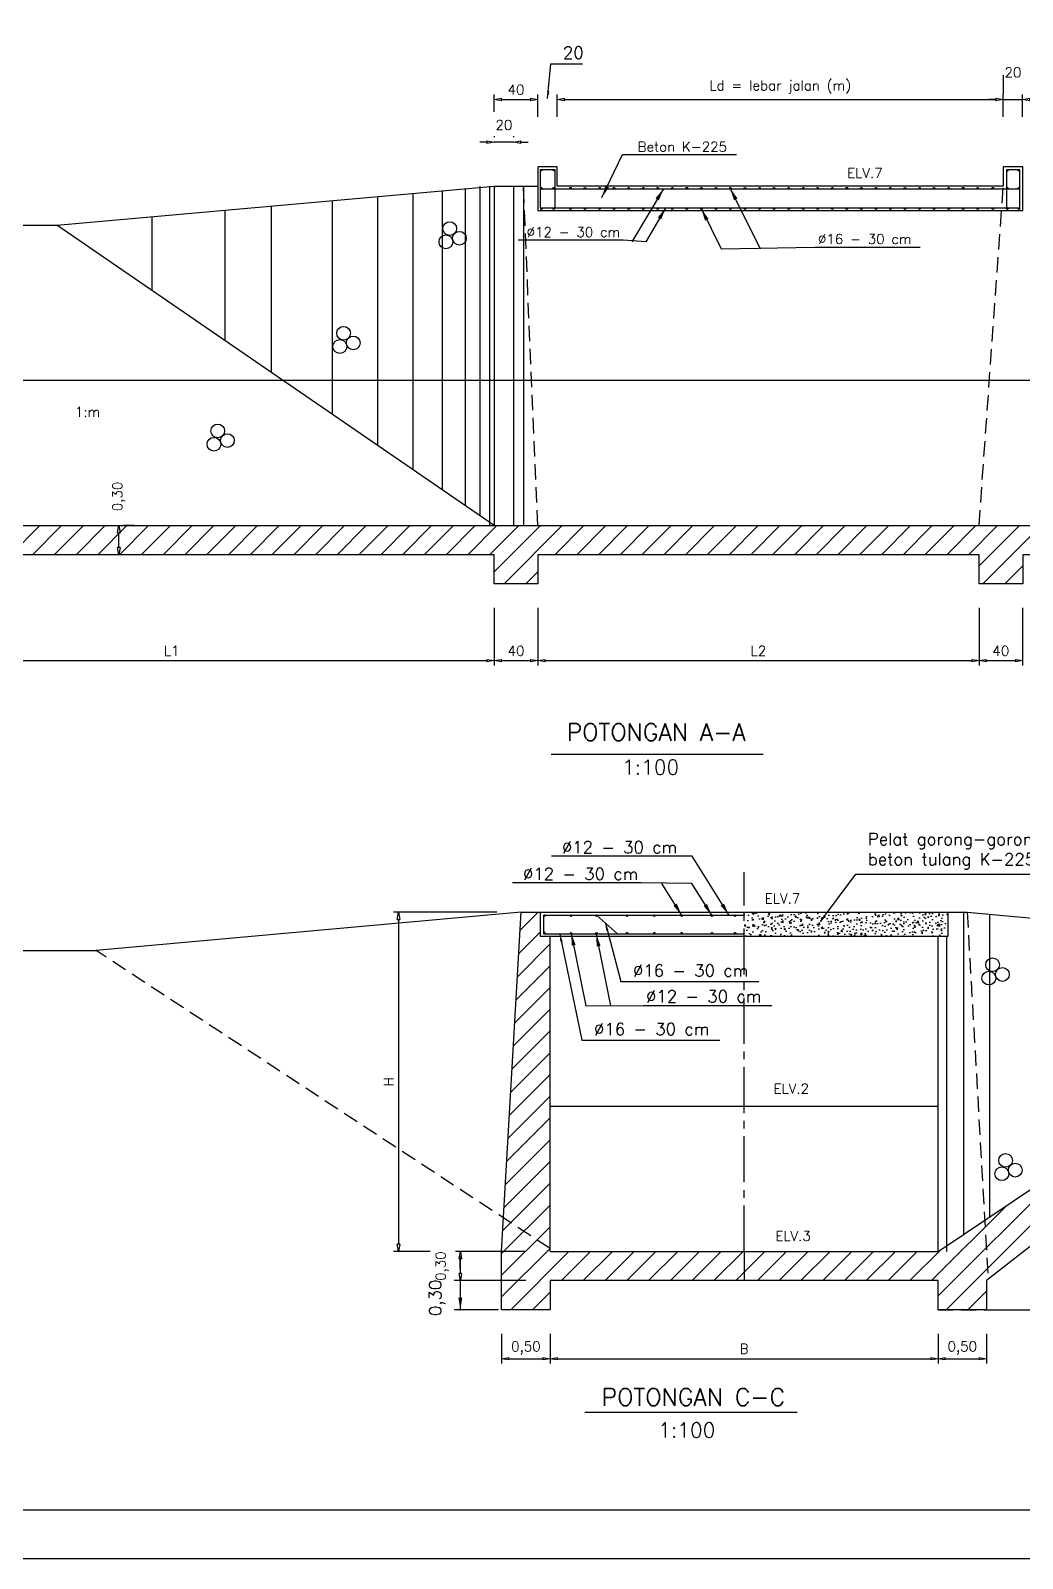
# Model space of a CAD drawing. Header units: metres. Extents: x -50 to 791, y -10 to 584.
# Drawn here: x 144.1 to 348.7, y -10 to 305.3 of the extents above; entities that cross this region are included whole.
import ezdxf
from ezdxf.enums import TextEntityAlignment as Align

# ---------------------------------------------------------------- set-up
doc = ezdxf.new("R2010")
doc.units = ezdxf.units.M
doc.linetypes.add('CENTER2', pattern=[28.575, 19.05, -3.175, 3.175, -3.175])
doc.linetypes.add('DASHED2', pattern=[9.525, 6.35, -3.175])
doc.layers.get('0').update_dxf_attribs({"linetype": 'CONTINUOUS'})
doc.layers.get('DEFPOINTS').update_dxf_attribs({"linetype": 'CONTINUOUS'})
for name, color, linetype in [('ARSIRBATUKALI', 2, 'CONTINUOUS'), ('BATUKALI', 5, 'CONTINUOUS'), ('GRS-POTONG', 5, 'CENTER2'), ('MUKAAIR', 3, 'CONTINUOUS'), ('UKURAN', 3, 'CONTINUOUS')]:
    doc.layers.add(name, color=color, linetype=linetype)
doc.styles.add('L120', font='simplex.shx', dxfattribs={"height": 3.05})
doc.styles.add('L140', font='simplex.shx', dxfattribs={"height": 3.56})
doc.styles.add('L80', font='simplex.shx', dxfattribs={"height": 2.03})
doc.styles.get("Standard").update_dxf_attribs({"font": 'Simplex.shx'})
doc.dimstyles.get("Standard").update_dxf_attribs({"dimtxt": 0.18, "dimasz": 0.18, "dimexe": 0.18, "dimexo": 0.0625, "dimgap": 0.09, "dimtad": 0, "dimtih": 1, "dimtoh": 1, "dimdec": 4, "dimzin": 0, "dimdsep": 46, "dimtxsty": 'Standard', "dimcen": 0.09, "dimadec": 0, "dimazin": 0, "dimtfac": 1, "dimtdec": 4, "dimtofl": 0, "dimtmove": 0, "dimatfit": 3, "dimfxl": 1, "dimtolj": 1, "dimtzin": 0, "dimarcsym": 0})
pattern_1 = [(45, (-45.7124, -5.0618), (-2.245064, 2.245064), [])]

# ---------------------------------------------------------------- blocks, each defined once
blk = doc.blocks.new('ARSIRBATU')
at = {"layer": 'ARSIRBATUKALI'}
for centre in [(-0.78, -1.32), (0, 1.42), (2, -0.58)]:
    blk.add_circle(centre, 1.42, dxfattribs=at)
blk = doc.blocks.new('_ClosedBlank')
at = {"color": 0, "linetype": 'ByBlock', "lineweight": -2}
for p, q in [((-1, 0.17), (0, 0)), ((-1, 0.17), (-1, -0.17)), ((0, 0), (-1, -0.17))]:
    blk.add_line(p, q, dxfattribs=at)
blk = doc.blocks.new('*D3')
at = {"layer": 'DEFPOINTS', "color": 0}
for p in [(239.75, 191.14), (106.7, 180.12), (239.75, 175.27)]:
    blk.add_point(p, dxfattribs=at)
at = {"layer": 'UKURAN', "color": 1, "lineweight": -2}
for p, q in [((239.75, 186.14), (239.75, 174.25)), ((106.7, 175.12), (106.7, 174.25)), ((108.2, 175.27), (238.25, 175.27))]:
    blk.add_line(p, q, dxfattribs=at)
at = {"layer": 'UKURAN', "color": 1, "lineweight": -2, "xscale": 1.5, "yscale": 1.5, "zscale": 1.5, "rotation": 180}
blk.add_blockref('_ClosedBlank', (106.7, 175.27), dxfattribs=at)
at = {"layer": 'UKURAN', "color": 1, "lineweight": -2, "xscale": 1.5, "yscale": 1.5, "zscale": 1.5}
blk.add_blockref('_ClosedBlank', (239.75, 175.27), dxfattribs=at)
at = {"layer": 'UKURAN', "color": 2, "insert": (173.23, 177.3), "char_height": 2.03, "attachment_point": 5}
blk.add_mtext('\\A1;L1', dxfattribs=at)
blk = doc.blocks.new('*D4')
at = {"layer": 'DEFPOINTS', "color": 0}
for p in [(248.75, 191.14), (239.75, 175.27), (248.75, 175.27)]:
    blk.add_point(p, dxfattribs=at)
at = {"layer": 'UKURAN', "color": 1, "lineweight": -2}
for p, q in [((248.75, 186.14), (248.75, 174.25)), ((239.75, 180.27), (239.75, 176.28)), ((241.25, 175.27), (247.25, 175.27))]:
    blk.add_line(p, q, dxfattribs=at)
at = {"layer": 'UKURAN', "color": 1, "lineweight": -2, "xscale": 1.5, "yscale": 1.5, "zscale": 1.5, "rotation": 180}
blk.add_blockref('_ClosedBlank', (239.75, 175.27), dxfattribs=at)
at = {"layer": 'UKURAN', "color": 1, "lineweight": -2, "xscale": 1.5, "yscale": 1.5, "zscale": 1.5}
blk.add_blockref('_ClosedBlank', (248.75, 175.27), dxfattribs=at)
at = {"layer": 'UKURAN', "color": 2, "insert": (244.25, 177.3), "char_height": 2.03, "attachment_point": 5}
blk.add_mtext('\\A1;40', dxfattribs=at)
blk = doc.blocks.new('*D5')
at = {"layer": 'DEFPOINTS', "color": 0}
for p in [(339.75, 191.14), (248.75, 175.27), (339.75, 175.27)]:
    blk.add_point(p, dxfattribs=at)
at = {"layer": 'UKURAN', "color": 1, "lineweight": -2}
for p, q in [((339.75, 186.14), (339.75, 174.25)), ((248.75, 180.27), (248.75, 176.28)), ((250.25, 175.27), (338.25, 175.27))]:
    blk.add_line(p, q, dxfattribs=at)
at = {"layer": 'UKURAN', "color": 1, "lineweight": -2, "xscale": 1.5, "yscale": 1.5, "zscale": 1.5, "rotation": 180}
blk.add_blockref('_ClosedBlank', (248.75, 175.27), dxfattribs=at)
at = {"layer": 'UKURAN', "color": 1, "lineweight": -2, "xscale": 1.5, "yscale": 1.5, "zscale": 1.5}
blk.add_blockref('_ClosedBlank', (339.75, 175.27), dxfattribs=at)
at = {"layer": 'UKURAN', "color": 2, "insert": (294.25, 177.3), "char_height": 2.03, "attachment_point": 5}
blk.add_mtext('\\A1;L2', dxfattribs=at)
blk = doc.blocks.new('*D6')
at = {"layer": 'DEFPOINTS', "color": 0}
for p in [(348.75, 191.14), (339.75, 175.27), (348.75, 175.27)]:
    blk.add_point(p, dxfattribs=at)
at = {"layer": 'UKURAN', "color": 1, "lineweight": -2}
for p, q in [((348.75, 186.14), (348.75, 174.25)), ((339.75, 180.27), (339.75, 176.28)), ((341.25, 175.27), (347.25, 175.27))]:
    blk.add_line(p, q, dxfattribs=at)
at = {"layer": 'UKURAN', "color": 1, "lineweight": -2, "xscale": 1.5, "yscale": 1.5, "zscale": 1.5, "rotation": 180}
blk.add_blockref('_ClosedBlank', (339.75, 175.27), dxfattribs=at)
at = {"layer": 'UKURAN', "color": 1, "lineweight": -2, "xscale": 1.5, "yscale": 1.5, "zscale": 1.5}
blk.add_blockref('_ClosedBlank', (348.75, 175.27), dxfattribs=at)
at = {"layer": 'UKURAN', "color": 2, "insert": (344.25, 177.3), "char_height": 2.03, "attachment_point": 5}
blk.add_mtext('\\A1;40', dxfattribs=at)
blk = doc.blocks.new('*D9')
at = {"layer": 'DEFPOINTS', "color": 0}
for p in [(239.75, 282.27), (239.75, 278.49), (243.75, 278.49)]:
    blk.add_point(p, dxfattribs=at)
at = {"layer": 'UKURAN', "color": 1, "lineweight": -2}
for p, q in [((238.25, 282.27), (236.75, 282.27)), ((239.75, 283.49), (239.75, 283.29)), ((243.75, 282.27), (239.75, 282.27)), ((243.75, 283.49), (243.75, 283.29)), ((245.25, 282.27), (246.75, 282.27))]:
    blk.add_line(p, q, dxfattribs=at)
at = {"layer": 'UKURAN', "color": 1, "lineweight": -2, "xscale": 1.5, "yscale": 1.5, "zscale": 1.5}
blk.add_blockref('_ClosedBlank', (239.75, 282.27), dxfattribs=at)
at = {"layer": 'UKURAN', "color": 1, "lineweight": -2, "xscale": 1.5, "yscale": 1.5, "zscale": 1.5, "rotation": 180}
blk.add_blockref('_ClosedBlank', (243.75, 282.27), dxfattribs=at)
at = {"layer": 'UKURAN', "color": 2, "insert": (241.75, 285.82), "char_height": 2.03, "attachment_point": 5}
blk.add_mtext('\\A1;20', dxfattribs=at)
blk = doc.blocks.new('*D10')
at = {"layer": 'DEFPOINTS', "color": 0}
for p in [(248.75, 291.08), (239.75, 283.52), (248.75, 282.49)]:
    blk.add_point(p, dxfattribs=at)
at = {"layer": 'UKURAN', "color": 1, "lineweight": -2}
for p, q in [((239.75, 288.52), (239.75, 292.1)), ((241.25, 291.08), (247.25, 291.08)), ((248.75, 287.49), (248.75, 292.1))]:
    blk.add_line(p, q, dxfattribs=at)
at = {"layer": 'UKURAN', "color": 1, "lineweight": -2, "xscale": 1.5, "yscale": 1.5, "zscale": 1.5, "rotation": 180}
blk.add_blockref('_ClosedBlank', (239.75, 291.08), dxfattribs=at)
at = {"layer": 'UKURAN', "color": 1, "lineweight": -2, "xscale": 1.5, "yscale": 1.5, "zscale": 1.5}
blk.add_blockref('_ClosedBlank', (248.75, 291.08), dxfattribs=at)
at = {"layer": 'UKURAN', "color": 2, "insert": (244.25, 293.11), "char_height": 2.03, "attachment_point": 5}
blk.add_mtext('\\A1;40', dxfattribs=at)
blk = doc.blocks.new('*D11')
at = {"layer": 'DEFPOINTS', "color": 0}
for p in [(344.75, 291.08), (252.75, 282.49), (344.75, 282.49)]:
    blk.add_point(p, dxfattribs=at)
at = {"layer": 'UKURAN', "color": 1, "lineweight": -2}
for p, q in [((252.75, 287.49), (252.75, 292.1)), ((254.25, 291.08), (343.25, 291.08)), ((344.75, 287.49), (344.75, 292.1))]:
    blk.add_line(p, q, dxfattribs=at)
at = {"layer": 'UKURAN', "color": 1, "lineweight": -2, "xscale": 1.5, "yscale": 1.5, "zscale": 1.5, "rotation": 180}
blk.add_blockref('_ClosedBlank', (252.75, 291.08), dxfattribs=at)
at = {"layer": 'UKURAN', "color": 1, "lineweight": -2, "xscale": 1.5, "yscale": 1.5, "zscale": 1.5}
blk.add_blockref('_ClosedBlank', (344.75, 291.08), dxfattribs=at)
at = {"layer": 'UKURAN', "color": 2, "insert": (298.75, 293.64), "char_height": 2.03, "attachment_point": 5}
blk.add_mtext('\\A1;Ld = lebar jalan (m)', dxfattribs=at)
blk = doc.blocks.new('*D12')
at = {"layer": 'DEFPOINTS', "color": 0}
for p in [(344.75, 291.08), (348.75, 291.08), (348.75, 282.49)]:
    blk.add_point(p, dxfattribs=at)
at = {"layer": 'UKURAN', "color": 1, "lineweight": -2}
for p, q in [((344.75, 296.08), (344.75, 292.1)), ((343.25, 291.08), (341.75, 291.08)), ((344.75, 291.08), (348.75, 291.08)), ((348.75, 287.49), (348.75, 292.1)), ((350.25, 291.08), (351.75, 291.08))]:
    blk.add_line(p, q, dxfattribs=at)
at = {"layer": 'UKURAN', "color": 1, "lineweight": -2, "xscale": 1.5, "yscale": 1.5, "zscale": 1.5}
blk.add_blockref('_ClosedBlank', (344.75, 291.08), dxfattribs=at)
at = {"layer": 'UKURAN', "color": 1, "lineweight": -2, "xscale": 1.5, "yscale": 1.5, "zscale": 1.5, "rotation": 180}
blk.add_blockref('_ClosedBlank', (348.75, 291.08), dxfattribs=at)
at = {"layer": 'UKURAN', "color": 2, "insert": (346.75, 296.67), "char_height": 2.03, "attachment_point": 5}
blk.add_mtext('\\A1;20', dxfattribs=at)
blk = doc.blocks.new('*D13')
at = {"layer": 'DEFPOINTS', "color": 0}
for p in [(241.28, 41.33), (251.28, 41.33), (251.28, 31.22)]:
    blk.add_point(p, dxfattribs=at)
at = {"layer": 'UKURAN', "color": 1, "lineweight": -2}
for p, q in [((241.28, 36.33), (241.28, 30.2)), ((251.28, 36.33), (251.28, 30.2)), ((242.78, 31.22), (249.78, 31.22))]:
    blk.add_line(p, q, dxfattribs=at)
at = {"layer": 'UKURAN', "color": 1, "lineweight": -2, "xscale": 1.5, "yscale": 1.5, "zscale": 1.5, "rotation": 180}
blk.add_blockref('_ClosedBlank', (241.28, 31.22), dxfattribs=at)
at = {"layer": 'UKURAN', "color": 1, "lineweight": -2, "xscale": 1.5, "yscale": 1.5, "zscale": 1.5}
blk.add_blockref('_ClosedBlank', (251.28, 31.22), dxfattribs=at)
at = {"layer": 'UKURAN', "color": 2, "insert": (246.28, 33.44), "char_height": 2.03, "attachment_point": 5}
blk.add_mtext('\\A1;0,50', dxfattribs=at)
blk = doc.blocks.new('*D14')
at = {"layer": 'DEFPOINTS', "color": 0}
for p in [(331.3, 41.33), (341.3, 41.33), (341.3, 31.22)]:
    blk.add_point(p, dxfattribs=at)
at = {"layer": 'UKURAN', "color": 1, "lineweight": -2}
for p, q in [((331.3, 36.33), (331.3, 30.2)), ((341.3, 36.33), (341.3, 30.2)), ((332.8, 31.22), (339.8, 31.22))]:
    blk.add_line(p, q, dxfattribs=at)
at = {"layer": 'UKURAN', "color": 1, "lineweight": -2, "xscale": 1.5, "yscale": 1.5, "zscale": 1.5, "rotation": 180}
blk.add_blockref('_ClosedBlank', (331.3, 31.22), dxfattribs=at)
at = {"layer": 'UKURAN', "color": 1, "lineweight": -2, "xscale": 1.5, "yscale": 1.5, "zscale": 1.5}
blk.add_blockref('_ClosedBlank', (341.3, 31.22), dxfattribs=at)
at = {"layer": 'UKURAN', "color": 2, "insert": (336.3, 33.44), "char_height": 2.03, "attachment_point": 5}
blk.add_mtext('\\A1;0,50', dxfattribs=at)
blk = doc.blocks.new('*D15')
at = {"layer": 'DEFPOINTS', "color": 0}
for p in [(251.28, 31.22), (331.3, 31.22), (331.3, 31.22)]:
    blk.add_point(p, dxfattribs=at)
at = {"layer": 'UKURAN', "color": 1, "lineweight": -2}
for p, q in [((251.28, 36.22), (251.28, 32.23)), ((331.3, 36.22), (331.3, 32.23)), ((252.78, 31.22), (329.8, 31.22))]:
    blk.add_line(p, q, dxfattribs=at)
at = {"layer": 'UKURAN', "color": 1, "lineweight": -2, "xscale": 1.5, "yscale": 1.5, "zscale": 1.5, "rotation": 180}
blk.add_blockref('_ClosedBlank', (251.28, 31.22), dxfattribs=at)
at = {"layer": 'UKURAN', "color": 1, "lineweight": -2, "xscale": 1.5, "yscale": 1.5, "zscale": 1.5}
blk.add_blockref('_ClosedBlank', (331.3, 31.22), dxfattribs=at)
at = {"layer": 'UKURAN', "color": 2, "insert": (291.29, 33.25), "char_height": 2.03, "attachment_point": 5}
blk.add_mtext('\\A1;B', dxfattribs=at)
blk = doc.blocks.new('*D16')
at = {"layer": 'DEFPOINTS', "color": 0}
for p in [(232.76, 53.33), (251.28, 53.33), (251.28, 47.33)]:
    blk.add_point(p, dxfattribs=at)
at = {"layer": 'UKURAN', "color": 1, "lineweight": -2}
for p, q in [((246.28, 53.33), (231.74, 53.33)), ((232.76, 48.83), (232.76, 51.83)), ((246.28, 47.33), (231.74, 47.33))]:
    blk.add_line(p, q, dxfattribs=at)
at = {"layer": 'UKURAN', "color": 1, "lineweight": -2, "xscale": 1.5, "yscale": 1.5, "zscale": 1.5}
for p, rotation in [((232.76, 53.33), 90), ((232.76, 47.33), 270)]:
    blk.add_blockref('_ClosedBlank', p, dxfattribs=dict(at, rotation=rotation))
at = {"layer": 'UKURAN', "color": 2, "insert": (229.01, 50.33), "char_height": 2.03, "attachment_point": 5, "rotation": 90}
blk.add_mtext('\\A1;0,30', dxfattribs=at)
blk = doc.blocks.new('*D18')
at = {"layer": 'DEFPOINTS', "color": 0}
for p in [(160.5, 203.14), (162.31, 203.14), (160.5, 197.14)]:
    blk.add_point(p, dxfattribs=at)
at = {"layer": 'UKURAN', "color": 1, "lineweight": -2}
for p, q in [((165.5, 203.14), (163.33, 203.14)), ((162.31, 198.64), (162.31, 201.64)), ((165.5, 197.14), (163.33, 197.14))]:
    blk.add_line(p, q, dxfattribs=at)
at = {"layer": 'UKURAN', "color": 1, "lineweight": -2, "xscale": 1.5, "yscale": 1.5, "zscale": 1.5}
for p, rotation in [((162.31, 203.14), 90), ((162.31, 197.14), 270)]:
    blk.add_blockref('_ClosedBlank', p, dxfattribs=dict(at, rotation=rotation))
at = {"layer": 'UKURAN', "color": 2, "insert": (162.33, 209.15), "char_height": 2.03, "attachment_point": 5, "rotation": 90}
blk.add_mtext('\\A1;0,30', dxfattribs=at)
blk = doc.blocks.new('*D19')
at = {"layer": 'DEFPOINTS', "color": 0}
for p in [(245.28, 123.36), (219.99, 53.33), (231.51, 53.33)]:
    blk.add_point(p, dxfattribs=at)
at = {"layer": 'UKURAN', "color": 1, "lineweight": -2}
for p, q in [((240.28, 123.36), (218.97, 123.36)), ((219.99, 121.86), (219.99, 54.83)), ((226.51, 53.33), (218.97, 53.33))]:
    blk.add_line(p, q, dxfattribs=at)
at = {"layer": 'UKURAN', "color": 1, "lineweight": -2, "xscale": 1.5, "yscale": 1.5, "zscale": 1.5}
for p, rotation in [((219.99, 123.36), 90), ((219.99, 53.33), 270)]:
    blk.add_blockref('_ClosedBlank', p, dxfattribs=dict(at, rotation=rotation))
at = {"layer": 'UKURAN', "color": 2, "insert": (217.96, 88.35), "char_height": 2.03, "attachment_point": 5, "rotation": 90}
blk.add_mtext('\\A1;H', dxfattribs=at)

msp = doc.modelspace()

# ---------------------------------------------------------------- hatches: boundary and pattern name
at = {"layer": 'ARSIRBATUKALI'}
h = msp.add_hatch(dxfattribs=at)
h.set_pattern_fill('ANSI31', color=1, style=0)
h.set_pattern_definition([(45, (-213.625, -66.693), (-2.245064, 2.245064), [])])
h.paths.add_polyline_path([(481.109, 191.142), (477.109, 191.142), (475.109, 197.142), (348.754, 197.142), (348.754, 191.142), (339.754, 191.142), (339.754, 197.142), (248.754, 197.142), (248.754, 191.142), (239.754, 191.142), (239.754, 197.142), (112.705, 197.142), (110.705, 191.142), (106.705, 191.142), (106.705, 203.142), (481.109, 203.142)])
h = msp.add_hatch(dxfattribs=at)
h.set_pattern_fill('ANSI31', color=1, style=0)
h.set_pattern_definition(pattern_1)
h.paths.add_polyline_path([(251.281, 118.363), (249.281, 118.363), (249.281, 123.363), (245.281, 123.363), (241.677, 60.263), (251.281, 53.954)])
h.paths.add_polyline_path([(241.281, 41.33), (251.281, 41.33), (251.281, 47.33), (291.293, 47.33), (291.293, 53.33), (251.281, 53.33), (251.281, 53.954), (241.677, 60.263), (241.281, 53.33)])
h = msp.add_hatch(dxfattribs=at)
h.set_pattern_fill('AR-CONC', color=256, scale=0.015, style=0)
h.set_pattern_definition([(50, (-45.7124, -5.0618), (2.73277, -0.239086), [0.28575, -3.14325]), (355, (-45.7124, -5.0618), (-0.528642, 2.86585), [0.2286, -2.5146]), (100.451, (-45.4847, -5.0817), (2.204138, 2.62675), [0.24285, -2.67135]), (46.1842, (-45.7124, -4.2998), (4.066186, -0.630635), [0.428625, -4.714875]), (96.6356, (-45.3736, -4.3524), (3.561064, 3.711383), [0.364275, -4.007025]), (351.184, (-45.7124, -4.3), (3.56107, 3.711377), [0.3429, -3.7719]), (21, (-45.3314, -4.4903), (2.274223, -1.533983), [0.28575, -3.14325]), (326, (-45.3314, -4.4903), (0.92703, 2.76282), [0.2286, -2.5146]), (71.4514, (-45.142, -4.618), (3.201247, 1.228843), [0.24285, -2.67135]), (37.5, (-45.7124, -5.0618), (0.046329, 1.2683256), [0, -2.48412, 0, -2.5527, 0, -2.524125]), (7.5, (-45.7124, -5.0618), (1.002295, 1.5027086), [0, -1.45542, 0, -2.42697, 0, -0.962025]), (327.5, (-46.5621, -5.0618), (2.033859, -0.0859312), [0, -0.9525, 0, -2.9718, 0, -3.94335]), (317.5, (-46.943, -5.0618), (2.221938, 0.381397), [0, -1.23825, 0, -1.97358, 0, -2.80035])])
h.paths.add_polyline_path([(291.293, 123.363), (291.293, 118.363), (333.299, 118.363), (333.299, 123.363)])
h = msp.add_hatch(dxfattribs=at)
h.set_pattern_fill('ANSI31', color=1, style=0)
h.set_pattern_definition(pattern_1)
h.paths.add_polyline_path([(425.442, 112.895), (423.767, 115.384), (340.93, 59.793), (341.627, 47.586)])
h.paths.add_polyline_path([(331.299, 53.33), (291.293, 53.33), (291.293, 47.33), (331.299, 47.33), (331.299, 41.33), (341.299, 41.33), (341.299, 47.33), (341.627, 47.586), (340.93, 59.793)])
at = {"layer": 'BATUKALI'}
h = msp.add_hatch(color=256, dxfattribs=at)
edge = h.paths.add_edge_path()
edge.add_arc((249.482, 276.501), 0.152, 0, 360)
h = msp.add_hatch(color=256, dxfattribs=at)
edge = h.paths.add_edge_path()
edge.add_arc((252.023, 276.501), 0.152, 0, 360)
h = msp.add_hatch(color=256, dxfattribs=at)
edge = h.paths.add_edge_path()
edge.add_arc((345.598, 276.412), 0.152, 0, 360)
h = msp.add_hatch(color=256, dxfattribs=at)
edge = h.paths.add_edge_path()
edge.add_arc((347.992, 276.412), 0.152, 0, 360)
h = msp.add_hatch(color=256, dxfattribs=at)
edge = h.paths.add_edge_path()
edge.add_arc((249.482, 272.785), 0.152, 0, 360)
h = msp.add_hatch(color=256, dxfattribs=at)
edge = h.paths.add_edge_path()
edge.add_arc((252.023, 272.785), 0.152, 0, 360)
h = msp.add_hatch(color=256, dxfattribs=at)
edge = h.paths.add_edge_path()
edge.add_arc((255.482, 272.785), 0.152, 0, 360)
h = msp.add_hatch(color=256, dxfattribs=at)
edge = h.paths.add_edge_path()
edge.add_arc((258.482, 272.785), 0.152, 0, 360)
h = msp.add_hatch(color=256, dxfattribs=at)
edge = h.paths.add_edge_path()
edge.add_arc((261.482, 272.785), 0.152, 0, 360)
h = msp.add_hatch(color=256, dxfattribs=at)
edge = h.paths.add_edge_path()
edge.add_arc((264.482, 272.785), 0.152, 0, 360)
h = msp.add_hatch(color=256, dxfattribs=at)
edge = h.paths.add_edge_path()
edge.add_arc((267.482, 272.785), 0.152, 0, 360)
h = msp.add_hatch(color=256, dxfattribs=at)
edge = h.paths.add_edge_path()
edge.add_arc((270.482, 272.785), 0.152, 0, 360)
h = msp.add_hatch(color=256, dxfattribs=at)
edge = h.paths.add_edge_path()
edge.add_arc((273.482, 272.785), 0.152, 0, 360)
h = msp.add_hatch(color=256, dxfattribs=at)
edge = h.paths.add_edge_path()
edge.add_arc((276.482, 272.785), 0.152, 0, 360)
h = msp.add_hatch(color=256, dxfattribs=at)
edge = h.paths.add_edge_path()
edge.add_arc((279.482, 272.785), 0.152, 0, 360)
h = msp.add_hatch(color=256, dxfattribs=at)
edge = h.paths.add_edge_path()
edge.add_arc((282.482, 272.785), 0.152, 0, 360)
h = msp.add_hatch(color=256, dxfattribs=at)
edge = h.paths.add_edge_path()
edge.add_arc((285.482, 272.785), 0.152, 0, 360)
h = msp.add_hatch(color=256, dxfattribs=at)
edge = h.paths.add_edge_path()
edge.add_arc((288.482, 272.785), 0.152, 0, 360)
h = msp.add_hatch(color=256, dxfattribs=at)
edge = h.paths.add_edge_path()
edge.add_arc((291.482, 272.785), 0.152, 0, 360)
h = msp.add_hatch(color=256, dxfattribs=at)
edge = h.paths.add_edge_path()
edge.add_arc((294.482, 272.785), 0.152, 0, 360)
h = msp.add_hatch(color=256, dxfattribs=at)
edge = h.paths.add_edge_path()
edge.add_arc((297.482, 272.785), 0.152, 0, 360)
h = msp.add_hatch(color=256, dxfattribs=at)
edge = h.paths.add_edge_path()
edge.add_arc((300.482, 272.785), 0.152, 0, 360)
h = msp.add_hatch(color=256, dxfattribs=at)
edge = h.paths.add_edge_path()
edge.add_arc((303.482, 272.785), 0.152, 0, 360)
h = msp.add_hatch(color=256, dxfattribs=at)
edge = h.paths.add_edge_path()
edge.add_arc((306.482, 272.785), 0.152, 0, 360)
h = msp.add_hatch(color=256, dxfattribs=at)
edge = h.paths.add_edge_path()
edge.add_arc((309.482, 272.785), 0.152, 0, 360)
h = msp.add_hatch(color=256, dxfattribs=at)
edge = h.paths.add_edge_path()
edge.add_arc((312.482, 272.785), 0.152, 0, 360)
h = msp.add_hatch(color=256, dxfattribs=at)
edge = h.paths.add_edge_path()
edge.add_arc((315.482, 272.785), 0.152, 0, 360)
h = msp.add_hatch(color=256, dxfattribs=at)
edge = h.paths.add_edge_path()
edge.add_arc((318.482, 272.785), 0.152, 0, 360)
h = msp.add_hatch(color=256, dxfattribs=at)
edge = h.paths.add_edge_path()
edge.add_arc((321.482, 272.785), 0.152, 0, 360)
h = msp.add_hatch(color=256, dxfattribs=at)
edge = h.paths.add_edge_path()
edge.add_arc((324.482, 272.785), 0.152, 0, 360)
h = msp.add_hatch(color=256, dxfattribs=at)
edge = h.paths.add_edge_path()
edge.add_arc((327.482, 272.785), 0.152, 0, 360)
h = msp.add_hatch(color=256, dxfattribs=at)
edge = h.paths.add_edge_path()
edge.add_arc((330.482, 272.785), 0.152, 0, 360)
h = msp.add_hatch(color=256, dxfattribs=at)
edge = h.paths.add_edge_path()
edge.add_arc((333.482, 272.785), 0.152, 0, 360)
h = msp.add_hatch(color=256, dxfattribs=at)
edge = h.paths.add_edge_path()
edge.add_arc((336.482, 272.785), 0.152, 0, 360)
h = msp.add_hatch(color=256, dxfattribs=at)
edge = h.paths.add_edge_path()
edge.add_arc((339.482, 272.785), 0.152, 0, 360)
h = msp.add_hatch(color=256, dxfattribs=at)
edge = h.paths.add_edge_path()
edge.add_arc((342.598, 272.785), 0.152, 0, 360)
h = msp.add_hatch(color=256, dxfattribs=at)
edge = h.paths.add_edge_path()
edge.add_arc((345.598, 272.785), 0.152, 0, 360)
h = msp.add_hatch(color=256, dxfattribs=at)
edge = h.paths.add_edge_path()
edge.add_arc((347.992, 272.785), 0.152, 0, 360)
h = msp.add_hatch(color=256, dxfattribs=at)
edge = h.paths.add_edge_path()
edge.add_arc((249.482, 268.539), 0.152, 0, 360)
h = msp.add_hatch(color=256, dxfattribs=at)
edge = h.paths.add_edge_path()
edge.add_arc((252.023, 268.539), 0.152, 0, 360)
h = msp.add_hatch(color=256, dxfattribs=at)
edge = h.paths.add_edge_path()
edge.add_arc((255.482, 268.539), 0.152, 0, 360)
h = msp.add_hatch(color=256, dxfattribs=at)
edge = h.paths.add_edge_path()
edge.add_arc((258.482, 268.539), 0.152, 0, 360)
h = msp.add_hatch(color=256, dxfattribs=at)
edge = h.paths.add_edge_path()
edge.add_arc((261.482, 268.539), 0.152, 0, 360)
h = msp.add_hatch(color=256, dxfattribs=at)
edge = h.paths.add_edge_path()
edge.add_arc((264.482, 268.539), 0.152, 0, 360)
h = msp.add_hatch(color=256, dxfattribs=at)
edge = h.paths.add_edge_path()
edge.add_arc((267.482, 268.539), 0.152, 0, 360)
h = msp.add_hatch(color=256, dxfattribs=at)
edge = h.paths.add_edge_path()
edge.add_arc((270.482, 268.539), 0.152, 0, 360)
h = msp.add_hatch(color=256, dxfattribs=at)
edge = h.paths.add_edge_path()
edge.add_arc((273.482, 268.539), 0.152, 0, 360)
h = msp.add_hatch(color=256, dxfattribs=at)
edge = h.paths.add_edge_path()
edge.add_arc((276.482, 268.539), 0.152, 0, 360)
h = msp.add_hatch(color=256, dxfattribs=at)
edge = h.paths.add_edge_path()
edge.add_arc((279.482, 268.539), 0.152, 0, 360)
h = msp.add_hatch(color=256, dxfattribs=at)
edge = h.paths.add_edge_path()
edge.add_arc((282.482, 268.539), 0.152, 0, 360)
h = msp.add_hatch(color=256, dxfattribs=at)
edge = h.paths.add_edge_path()
edge.add_arc((285.482, 268.539), 0.152, 0, 360)
h = msp.add_hatch(color=256, dxfattribs=at)
edge = h.paths.add_edge_path()
edge.add_arc((288.482, 268.539), 0.152, 0, 360)
h = msp.add_hatch(color=256, dxfattribs=at)
edge = h.paths.add_edge_path()
edge.add_arc((291.482, 268.539), 0.152, 0, 360)
h = msp.add_hatch(color=256, dxfattribs=at)
edge = h.paths.add_edge_path()
edge.add_arc((294.482, 268.539), 0.152, 0, 360)
h = msp.add_hatch(color=256, dxfattribs=at)
edge = h.paths.add_edge_path()
edge.add_arc((297.482, 268.539), 0.152, 0, 360)
h = msp.add_hatch(color=256, dxfattribs=at)
edge = h.paths.add_edge_path()
edge.add_arc((300.482, 268.539), 0.152, 0, 360)
h = msp.add_hatch(color=256, dxfattribs=at)
edge = h.paths.add_edge_path()
edge.add_arc((303.482, 268.539), 0.152, 0, 360)
h = msp.add_hatch(color=256, dxfattribs=at)
edge = h.paths.add_edge_path()
edge.add_arc((306.482, 268.539), 0.152, 0, 360)
h = msp.add_hatch(color=256, dxfattribs=at)
edge = h.paths.add_edge_path()
edge.add_arc((309.482, 268.539), 0.152, 0, 360)
h = msp.add_hatch(color=256, dxfattribs=at)
edge = h.paths.add_edge_path()
edge.add_arc((312.482, 268.539), 0.152, 0, 360)
h = msp.add_hatch(color=256, dxfattribs=at)
edge = h.paths.add_edge_path()
edge.add_arc((315.482, 268.539), 0.152, 0, 360)
h = msp.add_hatch(color=256, dxfattribs=at)
edge = h.paths.add_edge_path()
edge.add_arc((318.482, 268.539), 0.152, 0, 360)
h = msp.add_hatch(color=256, dxfattribs=at)
edge = h.paths.add_edge_path()
edge.add_arc((321.482, 268.539), 0.152, 0, 360)
h = msp.add_hatch(color=256, dxfattribs=at)
edge = h.paths.add_edge_path()
edge.add_arc((324.482, 268.539), 0.152, 0, 360)
h = msp.add_hatch(color=256, dxfattribs=at)
edge = h.paths.add_edge_path()
edge.add_arc((327.482, 268.539), 0.152, 0, 360)
h = msp.add_hatch(color=256, dxfattribs=at)
edge = h.paths.add_edge_path()
edge.add_arc((330.482, 268.539), 0.152, 0, 360)
h = msp.add_hatch(color=256, dxfattribs=at)
edge = h.paths.add_edge_path()
edge.add_arc((333.482, 268.539), 0.152, 0, 360)
h = msp.add_hatch(color=256, dxfattribs=at)
edge = h.paths.add_edge_path()
edge.add_arc((336.482, 268.539), 0.152, 0, 360)
h = msp.add_hatch(color=256, dxfattribs=at)
edge = h.paths.add_edge_path()
edge.add_arc((339.482, 268.539), 0.152, 0, 360)
h = msp.add_hatch(color=256, dxfattribs=at)
edge = h.paths.add_edge_path()
edge.add_arc((342.598, 268.539), 0.152, 0, 360)
h = msp.add_hatch(color=256, dxfattribs=at)
edge = h.paths.add_edge_path()
edge.add_arc((345.598, 268.539), 0.152, 0, 360)
h = msp.add_hatch(color=256, dxfattribs=at)
edge = h.paths.add_edge_path()
edge.add_arc((347.992, 268.539), 0.152, 0, 360)
h = msp.add_hatch(color=256, dxfattribs=at)
edge = h.paths.add_edge_path()
edge.add_arc((250.108, 122.633), 0.152, 0, 360)
h = msp.add_hatch(color=256, dxfattribs=at)
edge = h.paths.add_edge_path()
edge.add_arc((255.611, 122.633), 0.152, 0, 360)
h = msp.add_hatch(color=256, dxfattribs=at)
edge = h.paths.add_edge_path()
edge.add_arc((260.843, 122.633), 0.152, 0, 360)
h = msp.add_hatch(color=256, dxfattribs=at)
edge = h.paths.add_edge_path()
edge.add_arc((267.158, 122.633), 0.152, 0, 360)
h = msp.add_hatch(color=256, dxfattribs=at)
edge = h.paths.add_edge_path()
edge.add_arc((272.752, 122.633), 0.152, 0, 360)
h = msp.add_hatch(color=256, dxfattribs=at)
edge = h.paths.add_edge_path()
edge.add_arc((278.435, 122.633), 0.152, 0, 360)
h = msp.add_hatch(color=256, dxfattribs=at)
edge = h.paths.add_edge_path()
edge.add_arc((284.66, 122.633), 0.152, 0, 360)
h = msp.add_hatch(color=256, dxfattribs=at)
edge = h.paths.add_edge_path()
edge.add_arc((289.441, 122.633), 0.152, 0, 360)
h = msp.add_hatch(color=256, dxfattribs=at)
edge = h.paths.add_edge_path()
edge.add_arc((250.108, 119.01), 0.152, 0, 360)
h = msp.add_hatch(color=256, dxfattribs=at)
edge = h.paths.add_edge_path()
edge.add_arc((255.611, 119.01), 0.152, 0, 360)
h = msp.add_hatch(color=256, dxfattribs=at)
edge = h.paths.add_edge_path()
edge.add_arc((260.843, 119.01), 0.152, 0, 360)
h = msp.add_hatch(color=256, dxfattribs=at)
edge = h.paths.add_edge_path()
edge.add_arc((267.158, 119.033), 0.152, 0, 360)
h = msp.add_hatch(color=256, dxfattribs=at)
edge = h.paths.add_edge_path()
edge.add_arc((272.752, 119.033), 0.152, 0, 360)
h = msp.add_hatch(color=256, dxfattribs=at)
edge = h.paths.add_edge_path()
edge.add_arc((278.435, 119.033), 0.152, 0, 360)
h = msp.add_hatch(color=256, dxfattribs=at)
edge = h.paths.add_edge_path()
edge.add_arc((284.66, 119.033), 0.152, 0, 360)
h = msp.add_hatch(color=256, dxfattribs=at)
edge = h.paths.add_edge_path()
edge.add_arc((289.441, 119.033), 0.152, 0, 360)

# ---------------------------------------------------------------- linework, layer by layer
at = {"color": 3}
for p, q in [((251.527, 155.969), (295.212, 155.969)), ((258.446, 20.17), (302.22, 20.17))]:
    msp.add_line(p, q, dxfattribs=at)
at = {"color": 1}
msp.add_lwpolyline([(-50, -10), (791, -10), (791, 584), (-50, 584)], close=True, dxfattribs=at)
at = {"color": 6}
msp.add_lwpolyline([(0, 0), (781, 0), (781, 574), (0, 574)], close=True, dxfattribs=at)
at = {"layer": 'BATUKALI'}
for points in [[(248.754, 268.174), (348.754, 268.174), (348.754, 277.174), (344.754, 277.174), (344.754, 273.174), (252.754, 273.174), (252.754, 277.174), (248.754, 277.174)], [(481.109, 191.142), (477.109, 191.142), (475.109, 197.142), (348.754, 197.142), (348.754, 191.142), (339.754, 191.142), (339.754, 197.142), (248.754, 197.142), (248.754, 191.142), (239.754, 191.142), (239.754, 197.142), (112.705, 197.142), (110.705, 191.142), (106.705, 191.142), (106.705, 203.142), (481.109, 203.142)]]:
    msp.add_lwpolyline(points, close=True, dxfattribs=at)
at = {"layer": 'BATUKALI', "color": 4}
for points in [[(249.272, 268.697), (249.272, 272.624), (249.272, 276.648), (252.232, 276.648), (252.232, 268.698)], [(348.152, 268.697), (348.152, 276.588), (345.394, 276.588), (345.394, 268.697)], [(243.754, 273.174), (243.754, 203.142)], [(245.754, 273.174), (245.754, 203.142)], [(249.272, 272.624), (348.152, 272.624)], [(249.272, 268.697), (348.152, 268.697)]]:
    msp.add_lwpolyline(points, dxfattribs=at)
at = {"layer": 'BATUKALI'}
for points in [[(149.533, 265.174), (239.754, 273.174)], [(239.754, 273.174), (239.754, 203.142)], [(239.754, 273.174), (248.754, 273.174)], [(30.174, 265.174), (149.533, 265.174)], [(239.754, 203.142), (149.533, 265.174)], [(245.281, 123.363), (157.647, 115.457)], [(241.281, 53.33), (245.281, 123.363)], [(245.281, 123.363), (249.281, 123.363)], [(291.293, 118.363), (249.281, 118.363), (249.281, 123.363), (291.293, 123.363)], [(291.293, 123.363), (333.299, 123.363), (333.299, 118.363), (291.293, 118.363)], [(333.299, 123.363), (337.299, 123.363)], [(337.299, 123.363), (423.718, 115.457)], [(249.963, 118.863), (249.963, 122.777), (260.879, 122.777), (265.198, 118.863)], [(260.879, 122.777), (291.293, 122.777)], [(249.963, 119.076), (250.155, 119.282)], [(249.963, 118.863), (291.293, 118.863)], [(250.165, 118.861), (250.356, 119.024)], [(251.281, 53.33), (251.281, 118.363)], [(331.299, 53.33), (331.299, 118.363)], [(54.618, 115.457), (157.647, 115.457)], [(291.293, 53.33), (331.299, 53.33), (423.767, 115.384), (425.442, 112.895), (341.299, 47.33), (341.299, 41.33), (331.299, 41.33), (331.299, 47.33), (291.293, 47.33)], [(251.281, 41.33), (241.281, 41.33), (241.281, 53.33)], [(251.281, 53.33), (291.293, 53.33), (291.293, 47.33), (251.281, 47.33), (251.281, 41.33)], [(341.299, 41.33), (352.6, 41.33)]]:
    msp.add_lwpolyline(points, dxfattribs=at)
at = {"layer": 'BATUKALI', "color": 1, "flags": 128}
for points in [[(222.942, 271.684), (222.942, 214.701)], [(228.978, 272.219), (228.978, 210.551)], [(233.757, 272.642), (233.757, 207.265)], [(236.775, 273.174), (236.775, 205.19)], [(238.787, 273.174), (238.787, 203.142)], [(184.209, 268.249), (184.209, 241.332)], [(193.767, 269.097), (193.767, 234.761)], [(206.342, 270.212), (206.342, 226.114)], [(215.648, 271.037), (215.648, 219.716)], [(169.119, 266.911), (169.119, 251.708)], [(336.651, 56.734), (336.651, 123.363)], [(342.003, 60.337), (342.003, 122.932)], [(333.083, 53.33), (333.083, 118.363)]]:
    msp.add_lwpolyline(points, dxfattribs=at)
at = {"layer": 'BATUKALI', "color": 2, "linetype": 'DASHED2', "ltscale": 0.5}
for points in [[(248.754, 203.142), (245.754, 273.174)], [(339.754, 203.142), (344.754, 273.174)], [(337.299, 123.363), (341.627, 47.586)], [(251.281, 53.954), (157.647, 115.457)]]:
    msp.add_lwpolyline(points, dxfattribs=at)
at = {"layer": 'BATUKALI', "color": 3, "linetype": 'DASHED2', "ltscale": 0.5}
for points in [[(331.299, 41.33), (331.299, 47.33)], [(331.299, 41.33), (341.299, 41.33)]]:
    msp.add_lwpolyline(points, dxfattribs=at)
at = {"layer": 'BATUKALI'}
for centre in [(249.482, 276.501), (252.023, 276.501), (345.598, 276.412), (347.992, 276.412), (249.482, 272.785), (252.023, 272.785), (255.482, 272.785), (258.482, 272.785), (261.482, 272.785), (264.482, 272.785), (267.482, 272.785), (270.482, 272.785), (273.482, 272.785), (276.482, 272.785), (279.482, 272.785), (282.482, 272.785), (285.482, 272.785), (288.482, 272.785), (291.482, 272.785), (294.482, 272.785), (297.482, 272.785), (300.482, 272.785), (303.482, 272.785), (306.482, 272.785), (309.482, 272.785), (312.482, 272.785), (315.482, 272.785), (318.482, 272.785), (321.482, 272.785), (324.482, 272.785), (327.482, 272.785), (330.482, 272.785), (333.482, 272.785), (336.482, 272.785), (339.482, 272.785), (342.598, 272.785), (345.598, 272.785), (347.992, 272.785), (249.482, 268.539), (252.023, 268.539), (255.482, 268.539), (258.482, 268.539), (261.482, 268.539), (264.482, 268.539), (267.482, 268.539), (270.482, 268.539), (273.482, 268.539), (276.482, 268.539), (279.482, 268.539), (282.482, 268.539), (285.482, 268.539), (288.482, 268.539), (291.482, 268.539), (294.482, 268.539), (297.482, 268.539), (300.482, 268.539), (303.482, 268.539), (306.482, 268.539), (309.482, 268.539), (312.482, 268.539), (315.482, 268.539), (318.482, 268.539), (321.482, 268.539), (324.482, 268.539), (327.482, 268.539), (330.482, 268.539), (333.482, 268.539), (336.482, 268.539), (339.482, 268.539), (342.598, 268.539), (345.598, 268.539), (347.992, 268.539), (250.108, 122.633), (255.611, 122.633), (260.843, 122.633), (267.158, 122.633), (272.752, 122.633), (278.435, 122.633), (284.66, 122.633), (289.441, 122.633), (250.108, 119.01), (255.611, 119.01), (260.843, 119.01), (267.158, 119.033), (272.752, 119.033), (278.435, 119.033), (284.66, 119.033), (289.441, 119.033)]:
    msp.add_circle(centre, 0.152, dxfattribs=at)
at = {"layer": 'DEFPOINTS', "color": 0, "linetype": 'ByBlock'}
msp.add_point((241.281, 41.33), dxfattribs=at)
at = {"layer": 'GRS-POTONG', "ltscale": 0.5, "flags": 128}
msp.add_lwpolyline([(291.293, 53.33), (291.293, 131.615)], dxfattribs=at)
at = {"layer": 'MUKAAIR'}
msp.add_lwpolyline([(30.174, 233.142), (557.639, 233.142)], dxfattribs=at)
at = {"layer": 'MUKAAIR', "flags": 128}
msp.add_lwpolyline([(251.281, 83.33), (331.299, 83.33)], dxfattribs=at)
at = {"layer": 'UKURAN', "linetype": 'ByBlock'}
for p, q in [((232.757, 49.83), (232.757, 52.33)), ((232.132, 47.33), (231.507, 47.33))]:
    msp.add_line(p, q, dxfattribs=at)
at = {"layer": 'UKURAN', "color": 1, "linetype": 'ByBlock'}
msp.add_line((232.757, 47.33), (232.757, 41.33), dxfattribs=at)
at = {"layer": 'UKURAN', "color": 1}
msp.add_line((240.656, 41.33), (231.507, 41.33), dxfattribs=at)
at = {"layer": 'UKURAN', "linetype": 'ByBlock'}
for p in [(232.757, 47.33), (232.757, 41.33)]:
    msp.add_point(p, dxfattribs=at)
at = {"layer": 'UKURAN', "color": 1, "linetype": 'ByBlock'}
msp.add_solid([(232.34, 43.83), (233.174, 43.83), (232.757, 41.33)], dxfattribs=at)

# ---------------------------------------------------------------- block references
at = {"layer": 'ARSIRBATUKALI'}
for p in [(230.562, 263.021), (208.681, 241.42), (182.713, 221.254), (342.562, 111.094), (345.238, 70.714)]:
    msp.add_blockref('ARSIRBATU', p, dxfattribs=at)

# ---------------------------------------------------------------- texts
at = {"layer": 'BATUKALI', "color": 5, "style": 'L140'}
for s, p in [('POTONGAN A-A', (273.169, 158.739)), ('POTONGAN C-C', (280.833, 21.517))]:
    msp.add_text(s, height=3.56, dxfattribs=at).set_placement(p, align=Align.CENTER)
at = {"layer": 'BATUKALI', "color": 3, "style": 'L120'}
for p in [(266.131, 151.756), (273.603, 14.973)]:
    msp.add_text('1:100', height=3.05, dxfattribs=at).set_placement(p)
at = {"layer": 'UKURAN', "color": 3, "style": 'L80'}
for s, p in [('ELV.7', (312.56, 274.893)), ('1:m', (153.252, 225.592)), ('ELV.7', (295.559, 125.157))]:
    msp.add_text(s, height=2.03, dxfattribs=at).set_placement(p)
for s, p in [('ELV.2', (301.035, 85.938)), ('ELV.3', (301.389, 55.54))]:
    msp.add_text(s, height=2.03, dxfattribs=at).set_placement(p, align=Align.CENTER)
at = {"layer": 'UKURAN', "char_height": 2.5}
for s, insert, attachment_point in [('\\A1;20', (253.918, 300.731), 4), ('\\A1;%%c12 - 30 cm', (277.484, 136.771), 6), ('\\A1;%%c12 - 30 cm', (269.455, 131.276), 6), ('\\A1;%%c16 - 30 cm', (268.36, 111.331), 4), ('\\A1;%%c12 - 30 cm', (271.066, 105.998), 4), ('\\A1;%%c16 - 30 cm', (260.331, 99.241), 4)]:
    msp.add_mtext(s, dxfattribs=dict(at, insert=insert, attachment_point=attachment_point))
at = {"layer": 'UKURAN', "color": 3, "char_height": 2.03, "style": 'L80'}
for s, insert, attachment_point in [('\\A1;Beton K-225', (269.333, 281.331), 4), ('\\A1;%%c12 - 30 cm', (265.746, 263.703), 6), ('\\A1;%%c16 - 30 cm', (306.531, 262.27), 4)]:
    msp.add_mtext(s, dxfattribs=dict(at, insert=insert, attachment_point=attachment_point))
at = {"layer": 'UKURAN', "color": 3, "insert": (316.833, 135.95), "char_height": 2.5, "attachment_point": 4}
msp.add_mtext('\\A1;Pelat gorong-gorong\\Pbeton tulang K-225 - t = 25 cm', dxfattribs=at)
at = {"layer": 'UKURAN', "color": 2, "linetype": 'ByBlock', "insert": (227.965, 43.772), "char_height": 2.5, "attachment_point": 5, "rotation": 90}
msp.add_mtext('\\A1;0,30', dxfattribs=at)

# ---------------------------------------------------------------- dimensions: what is measured, and where the dimension line sits
at = {"layer": 'UKURAN'}
for base, p1, p2, text, picture, middle in [((344.754, 291.083), (252.754, 282.491), (344.754, 282.491), 'Ld = lebar jalan (m)', '*D11', (298.754, 293.644)), ((348.754, 291.083), (344.754, 291.083), (348.754, 282.491), '20', '*D12', (346.754, 296.665)), ((248.754, 291.083), (239.754, 283.521), (248.754, 282.491), '40', '*D10', (244.254, 293.113)), ((239.754, 282.271), (243.754, 278.491), (239.754, 278.491), '20', '*D9', (241.754, 285.824)), ((239.754, 175.269), (106.705, 180.118), (239.754, 191.142), 'L1', '*D3', (173.229, 177.299)), ((248.754, 175.269), (239.754, 175.269), (248.754, 191.142), '40', '*D4', (244.254, 177.299)), ((339.754, 175.269), (248.754, 175.269), (339.754, 191.142), 'L2', '*D5', (294.254, 177.299)), ((348.754, 175.269), (339.754, 175.269), (348.754, 191.142), '40', '*D6', (344.254, 177.299)), ((251.281, 31.218), (241.281, 41.33), (251.281, 41.33), '0,50', '*D13', (246.281, 33.442)), ((341.299, 31.218), (331.299, 41.33), (341.299, 41.33), '0,50', '*D14', (336.299, 33.442)), ((331.299, 31.218), (251.281, 31.218), (331.299, 31.218), 'B', '*D15', (291.29, 33.248))]:
    dim = msp.add_linear_dim(base=base, p1=p1, p2=p2, text=text, dimstyle='Standard', override={"dimtxt": 2.03, "dimasz": 1.5, "dimexe": 1.015, "dimexo": 5, "dimgap": 1.015, "dimtad": 1, "dimtih": 0, "dimtoh": 0, "dimdec": 2, "dimzin": 1, "dimlunit": 6, "dimblk": 'ClosedBlank', "dimblk1": 'ClosedBlank', "dimblk2": 'ClosedBlank', "dimcen": 2.5, "dimclrd": 1, "dimclre": 1, "dimclrt": 2, "dimtofl": 1, "dimtmove": 2}, dxfattribs=at)
    dim.commit()
    dim.dimension.update_dxf_attribs({"geometry": picture, "text_midpoint": middle})
dim = msp.add_linear_dim(base=(162.311, 203.142), p1=(160.501, 197.142), p2=(160.501, 203.142), angle=90, text='0,30', dimstyle='Standard', override={"dimtxt": 2.03, "dimasz": 1.5, "dimexe": 1.015, "dimexo": 5, "dimgap": 1.015, "dimtad": 1, "dimtih": 0, "dimtoh": 0, "dimdec": 2, "dimzin": 1, "dimlunit": 6, "dimblk": 'ClosedBlank', "dimblk1": 'ClosedBlank', "dimblk2": 'ClosedBlank', "dimcen": 2.5, "dimclrd": 1, "dimclre": 1, "dimclrt": 2, "dimtofl": 1, "dimtmove": 2}, dxfattribs=at)
dim.commit()
dim.dimension.update_dxf_attribs({"geometry": '*D18', "text_midpoint": (162.327, 209.153), "dimtype": 160})
for base, p1, p2, text, picture, middle in [((219.989, 53.33), (245.281, 123.363), (231.507, 53.33), 'H', '*D19', (217.959, 88.346)), ((232.757, 53.33), (251.281, 47.33), (251.281, 53.33), '0,30', '*D16', (229.011, 50.33))]:
    dim = msp.add_linear_dim(base=base, p1=p1, p2=p2, angle=90, text=text, dimstyle='Standard', override={"dimtxt": 2.03, "dimasz": 1.5, "dimexe": 1.015, "dimexo": 5, "dimgap": 1.015, "dimtad": 1, "dimtih": 0, "dimtoh": 0, "dimdec": 2, "dimzin": 1, "dimlunit": 6, "dimblk": 'ClosedBlank', "dimblk1": 'ClosedBlank', "dimblk2": 'ClosedBlank', "dimcen": 2.5, "dimclrd": 1, "dimclre": 1, "dimclrt": 2, "dimtofl": 1, "dimtmove": 2}, dxfattribs=at)
    dim.commit()
    dim.dimension.update_dxf_attribs({"geometry": picture, "text_midpoint": middle})

# ---------------------------------------------------------------- leaders
at = {"layer": 'UKURAN', "annotation_type": 0, "has_hookline": 1}
for points, override, hookline_direction, text_width in [([(250.772, 291.308), (251.403, 298.466), (252.903, 298.466)], {"dimtxt": 2.03, "dimasz": 1.5, "dimexe": 1.015, "dimexo": 5, "dimgap": 1.015, "dimtad": 1, "dimtih": 0, "dimtoh": 0, "dimdec": 2, "dimzin": 1, "dimlunit": 6, "dimcen": 2.5, "dimclrd": 1, "dimclre": 1, "dimclrt": 2, "dimtofl": 1, "dimtmove": 2}, 0, 4.048), ([(261.969, 270.853), (266.208, 279.691), (268.708, 279.691)], {"dimtxt": 2.5, "dimasz": 2.5, "dimexe": 1.25, "dimexo": 0.625, "dimgap": 0.625, "dimtad": 1, "dimtih": 0, "dimtoh": 0, "dimzin": 8, "dimcen": 2.5, "dimtofl": 1}, 0, 20.397), ([(275.097, 268.677), (271.025, 261.701), (266.371, 262.063)], {"dimtxt": 2.5, "dimasz": 2.5, "dimexe": 1.25, "dimexo": 0.625, "dimgap": 0.625, "dimtad": 1, "dimtih": 0, "dimtoh": 0, "dimzin": 8, "dimcen": 2.5, "dimtofl": 1}, 1, 21.073), ([(282.486, 268.478), (286.557, 260.29), (305.906, 260.63)], {"dimtxt": 2.5, "dimasz": 2.5, "dimexe": 1.25, "dimexo": 0.625, "dimgap": 0.625, "dimtad": 1, "dimtih": 0, "dimtoh": 0, "dimzin": 8, "dimcen": 2.5, "dimtofl": 1}, 0, 21.073), ([(288.123, 122.813), (280.609, 134.896), (278.109, 134.896)], {"dimtxt": 2.5, "dimasz": 2.5, "dimexe": 1.25, "dimexo": 0.625, "dimgap": 0.625, "dimtad": 1, "dimtih": 0, "dimtoh": 0, "dimzin": 8, "dimcen": 2.5, "dimtofl": 1}, 1, 25.952), ([(284.605, 122.723), (280.545, 129.299), (270.08, 129.401)], {"dimtxt": 2.5, "dimasz": 2.5, "dimexe": 1.25, "dimexo": 0.625, "dimgap": 0.625, "dimtad": 1, "dimtih": 0, "dimtoh": 0, "dimzin": 8, "dimcen": 2.5, "dimtofl": 1}, 1, 25.952), ([(307.038, 121.431), (314.318, 131.185), (315.818, 131.185)], {"dimtxt": 2.03, "dimasz": 1.5, "dimexe": 1.015, "dimexo": 5, "dimgap": 1.015, "dimtad": 1, "dimtih": 0, "dimtoh": 0, "dimdec": 2, "dimzin": 1, "dimlunit": 6, "dimcen": 2.5, "dimclrd": 1, "dimclre": 1, "dimclrt": 2, "dimtofl": 1, "dimtmove": 2}, 0, 68.214), ([(262.683, 121.066), (265.845, 109.066), (267.345, 109.066)], {"dimtxt": 2.03, "dimasz": 1.5, "dimexe": 1.015, "dimexo": 5, "dimgap": 1.015, "dimtad": 1, "dimtih": 0, "dimtoh": 0, "dimdec": 2, "dimzin": 1, "dimlunit": 6, "dimcen": 2.5, "dimclrd": 1, "dimclre": 1, "dimclrt": 2, "dimtofl": 1, "dimtmove": 2}, 0, 25.952), ([(253.301, 118.796), (257.816, 96.976), (259.316, 96.976)], {"dimtxt": 2.03, "dimasz": 1.5, "dimexe": 1.015, "dimexo": 5, "dimgap": 1.015, "dimtad": 1, "dimtih": 0, "dimtoh": 0, "dimdec": 2, "dimzin": 1, "dimlunit": 6, "dimcen": 2.5, "dimclrd": 1, "dimclre": 1, "dimclrt": 2, "dimtofl": 1, "dimtmove": 2}, 0, 25.952), ([(255.646, 118.976), (258.623, 104.021), (270.441, 104.123)], {"dimtxt": 2.5, "dimasz": 2.5, "dimexe": 1.25, "dimexo": 0.625, "dimgap": 0.625, "dimtad": 1, "dimtih": 0, "dimtoh": 0, "dimzin": 8, "dimcen": 2.5, "dimtofl": 1}, 0, 25.952)]:
    msp.add_leader(points, dimstyle='Standard', override=override, dxfattribs=dict(at, hookline_direction=hookline_direction, text_width=text_width))
at = {"layer": 'UKURAN'}
for points in [[(274.635, 272.604), (268.107, 261.721)], [(288.444, 272.72), (294.639, 260.287)], [(278.38, 122.813), (274.32, 129.299)], [(260.788, 118.796), (263.765, 104.009)]]:
    msp.add_leader(points, dimstyle='Standard', override={"dimtxt": 2.5, "dimasz": 2.5, "dimexe": 1.25, "dimexo": 0.625, "dimgap": 0.625, "dimtad": 1, "dimtih": 0, "dimtoh": 0, "dimzin": 8, "dimcen": 2.5, "dimtofl": 1}, dxfattribs=at)

doc.saveas('drawing.dxf')
